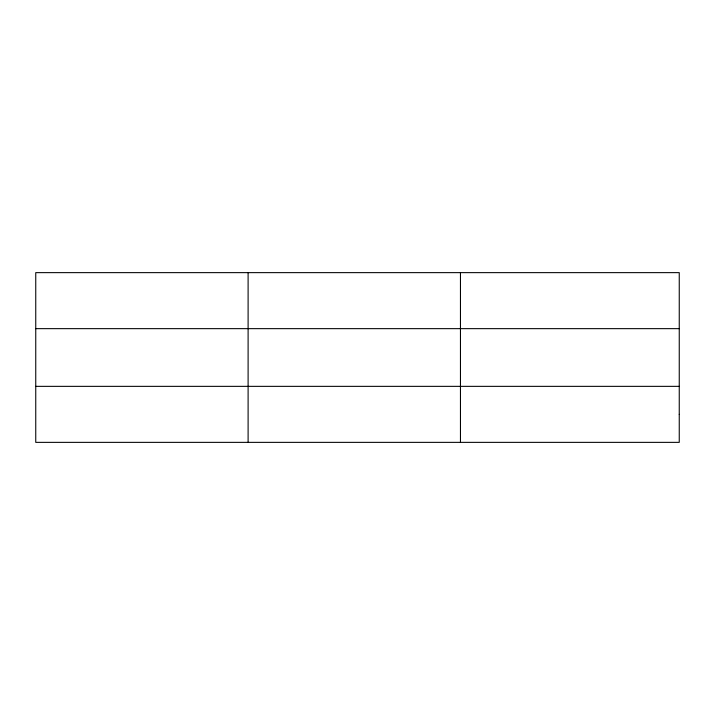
<?xml version="1.0" encoding="UTF-8"?>
<svg xmlns="http://www.w3.org/2000/svg" width="715" height="715" viewBox="0 0 715 715"><rect width="100%" height="100%" fill="white"/><g stroke="black" fill="none" stroke-linecap="round" stroke-linejoin="round"><path stroke-width="1.07" d="M248.105 442.362L248.105 272.638M460.46 442.362L460.46 272.638M35.75 328.65L679.25 328.65M35.75 386.35L679.25 386.35M679.25 414.36L679.25 442.362L35.75 442.362L35.75 272.638L679.25 272.638L679.25 414.36"/></g></svg>
